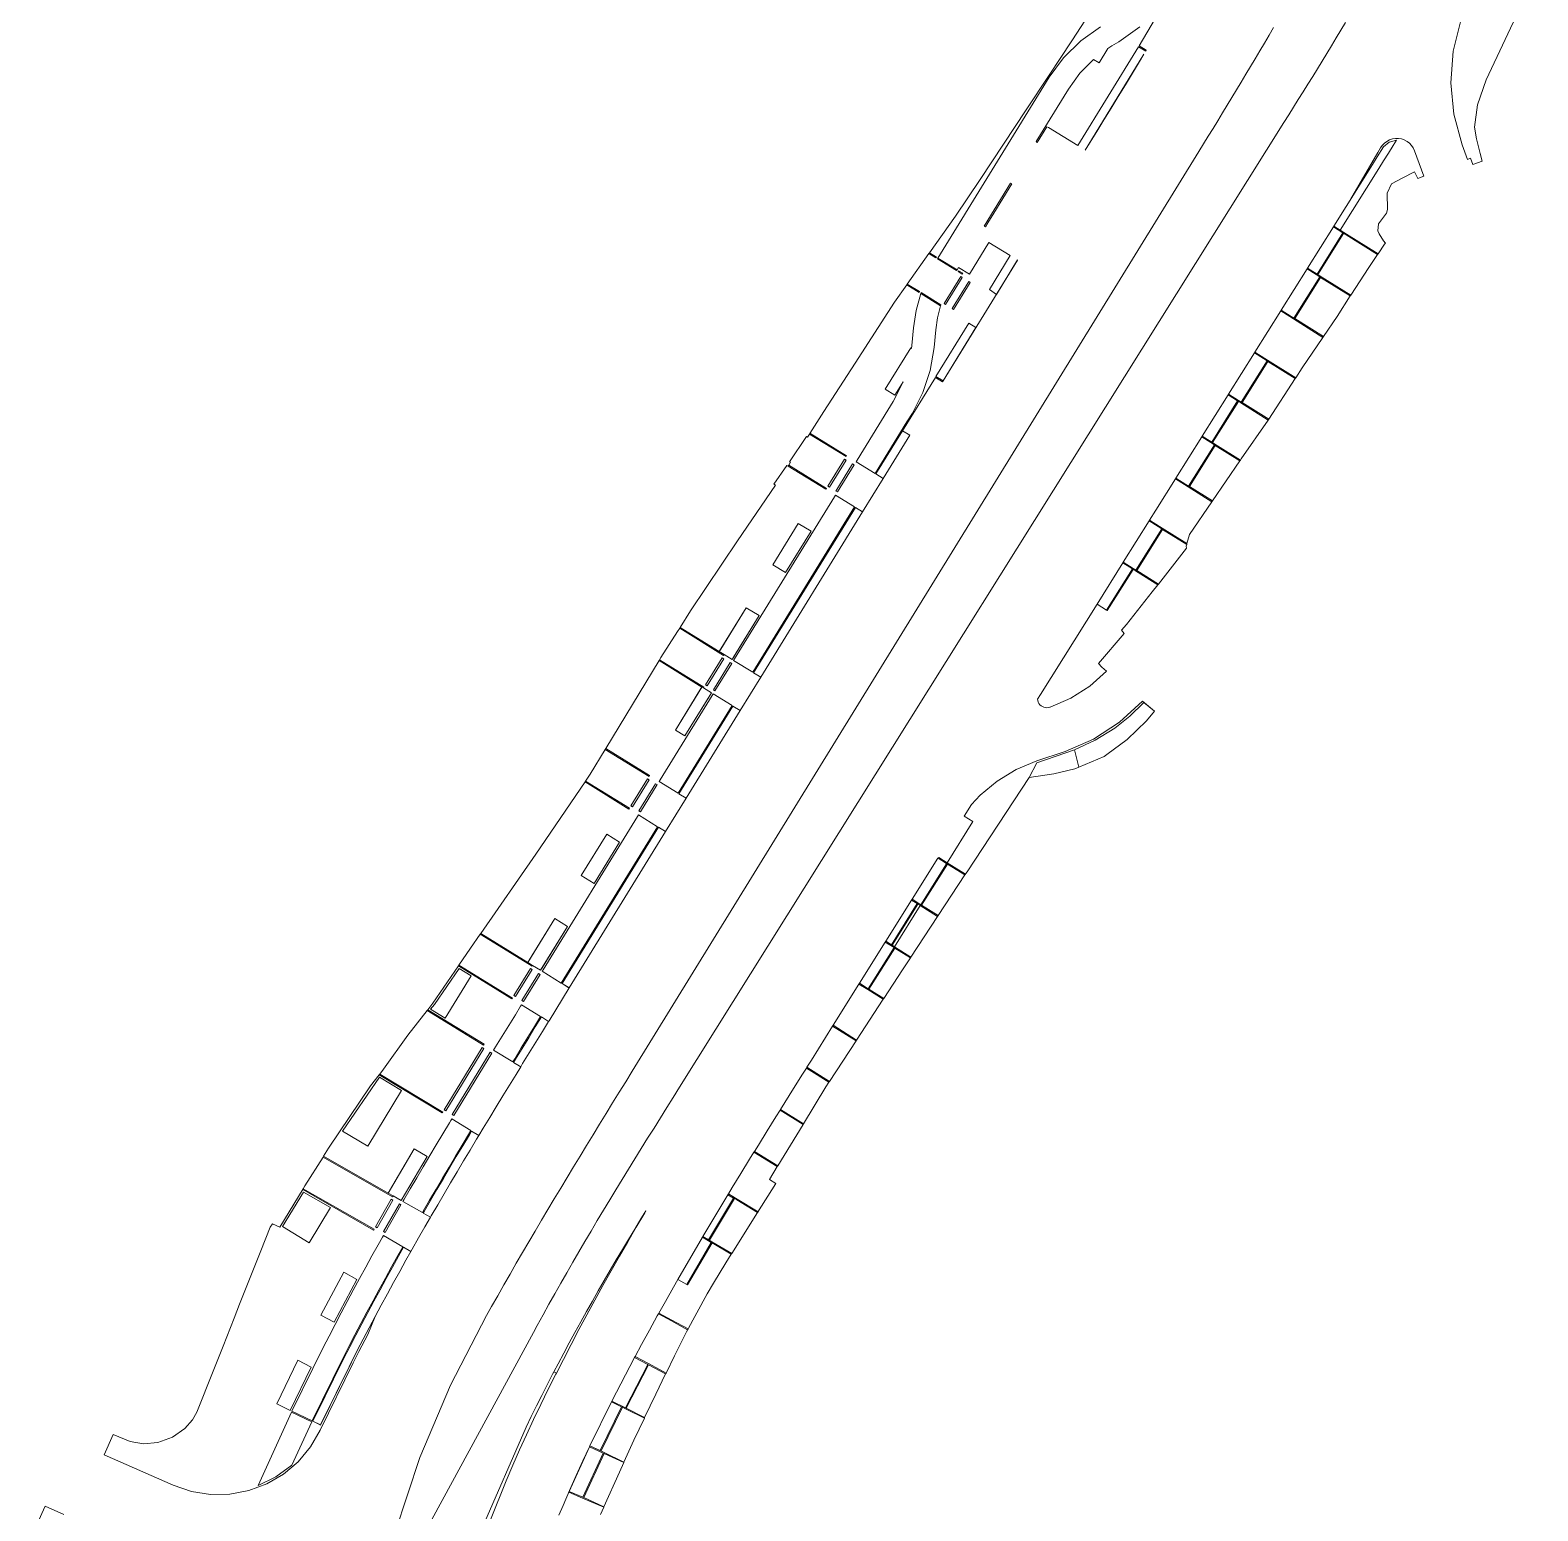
# Model space of a CAD drawing. Header units: metres. Extents: x 105146 to 106170, y 111783 to 118163.
# Drawn here: x 105687.8 to 105849, y 114099.9 to 114258.2 of the extents above; entities that cross this region are included whole.
import ezdxf

# ---------------------------------------------------------------- set-up
doc = ezdxf.new("R2010")
doc.units = ezdxf.units.M
doc.layers.add('20-EP-ZONA-DURA', color=253, linetype='CONTINUOUS', lineweight=13)
doc.layers.add('20-EP-ZONA-VERDE', color=84, linetype='CONTINUOUS', lineweight=13)

msp = doc.modelspace()

# ---------------------------------------------------------------- linework, layer by layer
at = {"layer": '20-EP-ZONA-DURA'}
for points in [[(105848.9973, 114264.6531), (105843.4669, 114252.9019), (105842.5321, 114250.2085), (105842.2127, 114247.8387), (105842.4273, 114246.5671), (105842.8241, 114245.0247), (105843.0341, 114244.2079), (105842.0331, 114243.8457), (105841.7869, 114244.5127), (105841.4613, 114244.3874), (105840.8935, 114245.9567), (105840.0164, 114249.2195), (105839.7011, 114252.5835), (105839.9565, 114255.9525), (105840.7753, 114259.2304)], [(105809.4063, 114261.7001), (105806.3671, 114256.5311), (105807.1318, 114256.0564), (105807.0677, 114255.9505), (105806.3147, 114256.4361), (105799.8174, 114245.8578), (105796.6934, 114247.781), (105796.5166, 114247.8754), (105795.4839, 114246.1979), (105795.3427, 114246.2849), (105798.8049, 114251.9083), (105800.0254, 114253.5912), (105801.4849, 114255.0716), (105802.1065, 114254.6913), (105803.0392, 114256.2451), (105803.4605, 114256.5093), (105804.1825, 114256.9421), (105806.4311, 114258.5671)], [(105802.2265, 114258.5677), (105800.1239, 114257.0671), (105798.2866, 114255.2514), (105796.7613, 114253.1667), (105784.8583, 114233.8337), (105784.8641, 114233.8305), (105784.8061, 114233.7487), (105786.8499, 114232.4905), (105786.9023, 114232.5757), (105787.0592, 114232.8306), (105788.2243, 114232.1129), (105790.3072, 114235.4942), (105792.5931, 114234.0958), (105790.3613, 114230.4621), (105791.1029, 114229.9511), (105793.3604, 114233.6264), (105793.3781, 114233.6156), (105785.4151, 114220.688), (105785.4151, 114220.688), (105788.9261, 114226.3971), (105788.1579, 114226.8659), (105784.6487, 114221.1574), (105785.4151, 114220.688), (105785.3608, 114220.6), (105784.6011, 114221.069), (105781.0858, 114215.3696), (105781.0831, 114215.3713), (105778.2323, 114210.7433), (105778.9987, 114210.2711), (105776.7959, 114206.6951), (105776.0295, 114207.1671), (105765.1441, 114189.4951), (105765.9103, 114189.0231), (105763.7077, 114185.4471), (105762.9413, 114185.9191), (105757.1725, 114176.5535), (105757.9387, 114176.0815), (105755.7359, 114172.5055), (105754.9697, 114172.9775), (105748.6135, 114162.6584), (105747.0115, 114160.0576), (105744.6725, 114156.2897), (105744.6852, 114156.2809), (105744.6707, 114156.2575), (105745.1268, 114155.9765), (105745.4139, 114155.7787), (105745.4233, 114155.7939), (105745.4369, 114155.7855), (105743.2808, 114152.2852), (105743.2341, 114152.2095), (105742.4679, 114152.6815), (105741.8089, 114151.6117), (105741.1029, 114150.4649), (105740.3967, 114149.3171), (105739.6903, 114148.1675), (105739.4811, 114147.8265), (105740.2473, 114147.3545), (105739.7516, 114146.5467), (105739.0479, 114145.3977), (105738.3434, 114144.2447), (105737.6397, 114143.0899), (105736.9371, 114141.933), (105736.2355, 114140.7746), (105735.7717, 114140.0055), (105735.0053, 114140.4775), (105734.7643, 114140.0777), (105734.0649, 114138.9131), (105733.3671, 114137.7461), (105732.6715, 114136.5763), (105731.9779, 114135.4039), (105731.2867, 114134.2287), (105730.5981, 114133.0505), (105729.9121, 114131.8691), (105729.8195, 114131.7085), (105730.6011, 114131.2619), (105730.0097, 114130.2365), (105729.3316, 114129.0513), (105728.6568, 114127.8629), (105728.5175, 114127.6151), (105727.7359, 114128.0617), (105727.2009, 114127.1111), (105726.5321, 114125.9129), (105725.8675, 114124.7111), (105725.2071, 114123.5053), (105724.5513, 114122.2957), (105723.9003, 114121.0821), (105723.2543, 114119.8643), (105722.6135, 114118.6425), (105721.9781, 114117.4165), (105721.3529, 114116.1947), (105721.1529, 114115.7995), (105721.1301, 114115.8111), (105719.8926, 114113.2772), (105719.0461, 114111.5438), (105718.0359, 114109.4753), (105718.052, 114109.4669), (105718.0427, 114109.4472), (105718.5818, 114109.1916), (105718.8577, 114109.0483), (105721.8992, 114115.281), (105721.9915, 114115.461), (105721.9967, 114115.4583), (105722.1547, 114115.7857), (105722.7783, 114117.0043), (105723.4115, 114118.2265), (105724.0503, 114119.4445), (105724.6849, 114120.6409), (105723.9093, 114118.7448), (105723.5889, 114118.1341), (105722.9561, 114116.9129), (105722.3329, 114115.6949), (105718.8051, 114108.4853), (105717.7718, 114106.7038), (105716.4491, 114105.1253), (105714.876, 114103.7962), (105713.0988, 114102.7556), (105711.1698, 114102.0342), (105709.1459, 114101.6533), (105707.0867, 114101.6241), (105705.0528, 114101.9474), (105703.1041, 114102.6137), (105695.7255, 114105.8679), (105696.6819, 114108.0365), (105698.5089, 114107.2815), (105699.9375, 114107.0487), (105701.4401, 114107.1903), (105703.0161, 114107.7391), (105704.3541, 114108.6877), (105705.1553, 114109.5907), (105705.6291, 114110.4115), (105707.3707, 114114.7905), (105708.4277, 114117.4835), (105709.5997, 114120.4779), (105710.1853, 114121.9737), (105712.4653, 114127.6923), (105713.4777, 114130.2083), (105713.6985, 114130.5749), (105714.4931, 114130.2109), (105716.9953, 114134.3136), (105716.9457, 114134.2267), (105724.5245, 114129.8967), (105724.5741, 114129.9835), (105716.9953, 114134.3136), (105717.1805, 114134.6171), (105719.1205, 114137.7065), (105726.5583, 114133.4565), (105726.6081, 114133.5433), (105727.4763, 114133.0473), (105730.2381, 114137.7659), (105728.8653, 114138.5877), (105726.2367, 114134.1011), (105726.2394, 114134.0995), (105726.0879, 114133.8405), (105719.1736, 114137.791), (105719.7119, 114138.6483), (105724.1807, 114145.3123), (105725.1155, 114146.5045), (105731.8553, 114142.4177), (105731.9071, 114142.5033), (105725.1771, 114146.5829), (105725.5713, 114147.0857), (105728.1809, 114150.7419), (105730.253, 114153.3682), (105736.2787, 114149.6815), (105736.3309, 114149.7669), (105730.3154, 114153.4473), (105730.8683, 114154.1481), (105733.5957, 114158.1465), (105739.3175, 114154.6219), (105739.3701, 114154.7071), (105733.6521, 114158.2293), (105734.8781, 114160.0267), (105735.921, 114161.5297), (105741.4679, 114158.1129), (105741.5203, 114158.1981), (105742.3719, 114157.6737), (105742.5292, 114157.929), (105745.2563, 114162.3565), (105743.8939, 114163.1957), (105741.1671, 114158.7679), (105741.0099, 114158.5125), (105735.9781, 114161.6119), (105741.8685, 114170.1011), (105747.1269, 114177.8083), (105751.8193, 114174.9181), (105751.8719, 114175.0031), (105747.1833, 114177.891), (105747.3373, 114178.1167), (105747.6811, 114178.6323), (105749.2899, 114181.2915), (105753.9697, 114178.4089), (105754.0221, 114178.4941), (105749.3417, 114181.3771), (105755.0357, 114190.7889), (105759.6205, 114187.9647), (105759.5156, 114187.7945), (105756.7887, 114183.3669), (105757.8105, 114182.7375), (105760.5377, 114187.1649), (105760.6425, 114187.3351), (105759.7911, 114187.8597), (105759.8435, 114187.9449), (105755.0874, 114190.8743), (105755.2435, 114191.1323), (105757.0241, 114193.8867), (105757.2475, 114194.2419), (105761.9413, 114191.3505), (105761.9938, 114191.4356), (105762.8453, 114190.9113), (105763.0026, 114191.1667), (105765.7299, 114195.5943), (105764.3675, 114196.4333), (105761.6407, 114192.0055), (105761.4834, 114191.75), (105757.3006, 114194.3264), (105758.4169, 114196.1017), (105763.4155, 114203.6037), (105767.4897, 114209.5529), (105767.3125, 114209.6479), (105768.6887, 114211.6575), (105768.7719, 114211.6129), (105768.8487, 114211.5905), (105772.8793, 114209.1077), (105772.9317, 114209.1927), (105768.901, 114211.6755), (105769.0993, 114211.9975), (105768.9855, 114212.0601), (105770.7947, 114214.7521), (105770.9201, 114214.6905), (105771.1213, 114215.0061), (105775.0295, 114212.5985), (105775.0821, 114212.6837), (105771.175, 114215.0903), (105772.6689, 114217.4333), (105775.9989, 114222.5827), (105780.2123, 114229.1009), (105781.5387, 114230.9727), (105781.5267, 114230.9531), (105782.8405, 114230.1435), (105782.8739, 114230.2407), (105781.5835, 114231.0358), (105783.901, 114234.306), (105784.6353, 114233.8529), (105784.6883, 114233.9387), (105783.959, 114234.3879), (105786.7449, 114238.3191), (105789.3693, 114242.2197), (105791.8679, 114246.0087), (105794.3035, 114249.6883), (105796.7521, 114253.3851), (105799.1823, 114257.0765), (105801.5785, 114260.7383)], [(105744.3292, 114099.3977), (105744.7832, 114100.4605), (105745.4789, 114102.0607), (105746.1846, 114103.6414), (105746.9056, 114105.2171), (105747.6093, 114106.7191), (105745.4311, 114101.9459), (105745.3921, 114101.8537), (105746.8653, 114101.2317), (105749.144, 114100.2697), (105748.7981, 114099.4921)], [(105687.8027, 114096.8191), (105689.3683, 114100.2969), (105689.3934, 114100.3543), (105691.3943, 114099.4715)]]:
    msp.add_lwpolyline(points, dxfattribs=at)
for points in [[(105801.0696, 114246.1024), (105800.616, 114245.3661), (105800.5835, 114245.3861), (105806.8777, 114255.6334), (105806.4105, 114254.8537), (105805.6578, 114253.605), (105804.9008, 114252.356), (105804.14, 114251.1069), (105803.3761, 114249.8569), (105802.6095, 114248.6063), (105801.8414, 114247.3565), (105801.0696, 114246.1024)], [(105835.8101, 114245.3105), (105836.794, 114242.5913), (105836.1517, 114242.3441), (105835.8181, 114243.0473), (105834.5081, 114242.3811), (105833.3661, 114241.7601), (105832.8811, 114240.7591), (105832.9371, 114239.0281), (105832.8101, 114238.6271), (105831.9601, 114237.5021), (105831.8929, 114236.7463), (105832.0299, 114236.4167), (105832.4961, 114235.6871), (105832.6999, 114235.4357), (105832.6177, 114235.3183), (105831.9115, 114234.2885), (105828.5421, 114236.3989), (105827.8637, 114236.8239), (105831.9919, 114243.4145), (105832.5059, 114244.2349), (105833.0203, 114245.0569), (105833.5353, 114245.8807), (105833.8775, 114246.4287), (105833.1097, 114246.232), (105832.4973, 114245.7289), (105831.8279, 114244.6595), (105831.3141, 114243.8391), (105828.9618, 114240.0839), (105831.8831, 114245.1251), (105832.1843, 114245.6067), (105832.3661, 114245.8772), (105832.5895, 114246.1146), (105832.8484, 114246.3125), (105833.1361, 114246.4657), (105833.4448, 114246.5702), (105833.7664, 114246.6232), (105834.0923, 114246.6232), (105834.4139, 114246.5703), (105834.7227, 114246.4658), (105835.0104, 114246.3126), (105835.2693, 114246.1147), (105835.4927, 114245.8774), (105835.6746, 114245.6069), (105835.8101, 114245.3105)], [(105790.1846, 114237.5904), (105789.9267, 114237.1714), (105789.7854, 114237.2585), (105792.6165, 114241.8569), (105792.7578, 114241.7699), (105790.8295, 114238.6379), (105790.1846, 114237.5904)], [(105830.9125, 114232.8317), (105828.9963, 114229.8606), (105825.7283, 114231.9077), (105825.4745, 114232.0667), (105828.2349, 114236.4735), (105828.4891, 114236.3143), (105831.8548, 114234.2059), (105830.9125, 114232.8317)], [(105787.5031, 114232.2047), (105787.0721, 114232.4701), (105787.0197, 114232.3849), (105787.4507, 114232.1195), (105787.5031, 114232.2047)], [(105785.5101, 114228.9693), (105785.6805, 114228.8643), (105787.4637, 114231.7593), (105787.2933, 114231.8641), (105785.5101, 114228.9693)], [(105788.1447, 114231.3397), (105786.3617, 114228.4447), (105786.5319, 114228.3399), (105788.3151, 114231.2347), (105788.1447, 114231.3397)], [(105827.5295, 114227.5863), (105826.0761, 114225.4359), (105822.9991, 114227.3633), (105825.7595, 114231.7701), (105828.942, 114229.7765), (105827.5295, 114227.5863)], [(105785.1235, 114228.7369), (105785.1529, 114228.8369), (105783.0483, 114230.1333), (105783.0155, 114230.0361), (105782.524, 114228.2275), (105782.2447, 114226.3743), (105782.0707, 114224.4807), (105782.0393, 114224.1778), (105781.9579, 114224.2279), (105779.2307, 114219.8005), (105780.2525, 114219.1709), (105781.1331, 114220.6006), (105780.0783, 114218.5069), (105779.5039, 114217.5743), (105776.2087, 114212.2247), (105776.1037, 114212.0543), (105778.1473, 114210.7957), (105781.5473, 114216.3157), (105782.1219, 114217.2483), (105783.2585, 114219.4565), (105784.0442, 114221.8125), (105784.4605, 114224.2609), (105784.6347, 114226.1545), (105784.8175, 114227.4573), (105785.1235, 114228.7369)], [(105823.8163, 114222.0921), (105823.1225, 114221.0321), (105820.1013, 114222.9245), (105818.7455, 114223.7737), (105821.5057, 114228.1805), (105822.8613, 114227.3315), (105826.0201, 114225.3529), (105823.8163, 114222.0921)], [(105823.0677, 114220.9483), (105820.2194, 114216.5967), (105817.3724, 114218.38), (105820.1327, 114222.7869), (105823.0677, 114220.9483)], [(105817.2895, 114212.3561), (105817.2041, 114212.2315), (105814.4745, 114213.9413), (105814.2203, 114214.1005), (105816.9807, 114218.5073), (105817.2349, 114218.3481), (105820.1636, 114216.5136), (105817.2895, 114212.3561)], [(105817.1476, 114212.1489), (105814.2061, 114207.8553), (105811.7455, 114209.3968), (105814.5057, 114213.8037), (105817.1476, 114212.1489)], [(105773.2593, 114209.3433), (105775.0425, 114212.2383), (105774.8723, 114212.3431), (105773.0891, 114209.4483), (105773.2593, 114209.3433)], [(105775.8939, 114211.7137), (105775.7237, 114211.8187), (105773.9405, 114208.9239), (105774.1107, 114208.8189), (105775.8939, 114211.7137)], [(105811.7481, 114204.2673), (105811.4824, 114203.3077), (105808.8475, 114204.9579), (105807.4917, 114205.8073), (105808.1713, 114206.8924), (105810.2521, 114210.2143), (105811.6079, 114209.3649), (105814.1496, 114207.7728), (105811.7481, 114204.2673)], [(105773.7961, 114208.3081), (105763.1205, 114190.9767), (105763.0155, 114190.8063), (105765.0591, 114189.5477), (105775.9445, 114207.2195), (105773.9009, 114208.4783), (105773.7961, 114208.3081)], [(105771.2889, 114204.6191), (105769.9267, 114205.4585), (105767.1999, 114201.0307), (105768.5619, 114200.1921), (105771.2889, 114204.6191)], [(105811.4385, 114202.8241), (105808.4224, 114198.9706), (105806.1186, 114200.4136), (105808.8789, 114204.8205), (105811.4546, 114203.2071), (105811.4047, 114203.0271), (105811.4385, 114202.8241)], [(105807.7627, 114198.1277), (105805.0051, 114194.6421), (105804.4993, 114194.0549), (105804.7729, 114193.6829), (105802.0371, 114190.4623), (105802.3679, 114190.0691), (105802.8675, 114189.6524), (105801.0832, 114188.0518), (105799.0628, 114186.7621), (105796.8599, 114185.8173), (105796.8171, 114185.8029), (105796.6574, 114185.7636), (105796.4934, 114185.7511), (105796.3296, 114185.7656), (105796.1704, 114185.8068), (105796.0201, 114185.8735), (105795.8828, 114185.964), (105795.7621, 114186.0757), (105795.6615, 114186.2057), (105795.5834, 114186.3505), (105795.5302, 114186.5061), (105795.5033, 114186.6683), (105795.821, 114187.1756), (105801.8647, 114196.8241), (105802.8818, 114196.187), (105802.9665, 114196.1341), (105805.7267, 114200.541), (105805.9811, 114200.3817), (105808.3604, 114198.8914), (105807.7627, 114198.1277)], [(105760.1711, 114188.0953), (105761.9543, 114190.9903), (105761.7841, 114191.0951), (105760.0009, 114188.2003), (105760.1711, 114188.0953)], [(105762.8057, 114190.4657), (105762.6355, 114190.5707), (105760.8523, 114187.6757), (105761.0225, 114187.5709), (105762.8057, 114190.4657)], [(105760.7079, 114187.0601), (105755.1487, 114178.0349), (105755.0439, 114177.8647), (105757.0873, 114176.6059), (105762.8563, 114185.9717), (105760.8127, 114187.2303), (105760.7079, 114187.0601)], [(105787.7416, 114167.8647), (105787.7947, 114167.9495), (105785.8421, 114169.1723), (105788.6021, 114173.5793), (105787.6703, 114174.1631), (105788.4523, 114175.4117), (105789.3752, 114176.3842), (105789.3772, 114176.3866), (105791.2008, 114177.9067), (105793.2293, 114179.1401), (105795.4179, 114180.0599), (105798.4499, 114181.0767), (105801.4939, 114182.3918), (105804.2745, 114184.1982), (105806.7132, 114186.4451), (105808.0023, 114185.3699), (105806.8607, 114186.3099), (105805.3832, 114184.8584), (105803.7633, 114183.5679), (105801.6821, 114182.2643), (105799.4547, 114181.2315), (105795.4467, 114179.8585), (105794.6003, 114178.2891), (105787.9681, 114168.2089), (105787.7416, 114167.8647)], [(105752.1995, 114175.1537), (105753.9825, 114178.0485), (105753.8123, 114178.1535), (105752.0291, 114175.2585), (105752.1995, 114175.1537)], [(105754.8341, 114177.5241), (105754.6637, 114177.6289), (105752.8807, 114174.7341), (105753.0509, 114174.6291), (105754.8341, 114177.5241)], [(105752.7361, 114174.1183), (105742.6471, 114157.7391), (105742.5421, 114157.5687), (105744.5855, 114156.3099), (105754.8845, 114173.0299), (105752.8411, 114174.2887), (105752.7361, 114174.1183)], [(105750.8155, 114171.3817), (105749.4533, 114172.2209), (105746.7265, 114167.7931), (105748.0885, 114166.9543), (105750.8155, 114171.3817)], [(105787.7416, 114167.8647), (105784.8826, 114163.5193), (105783.1133, 114164.6277), (105785.8653, 114169.0217), (105787.7416, 114167.8647)], [(105784.8277, 114163.4359), (105781.9689, 114159.0907), (105780.2151, 114160.1891), (105782.9755, 114164.5959), (105784.8277, 114163.4359)], [(105781.0709, 114157.7259), (105779.065, 114154.658), (105777.4865, 114155.6445), (105780.2465, 114160.0515), (105781.914, 114159.0073), (105781.0709, 114157.7259)], [(105732.1841, 114152.5383), (105734.9401, 114157.0835), (105733.6533, 114157.8761), (105731.0295, 114154.0297), (105730.6119, 114153.5003), (105732.1841, 114152.5383)], [(105739.6977, 114154.8577), (105741.4809, 114157.7525), (105741.3105, 114157.8575), (105739.5273, 114154.9625), (105739.6977, 114154.8577)], [(105742.3323, 114157.2281), (105742.1619, 114157.3329), (105740.3787, 114154.4381), (105740.5491, 114154.3333), (105742.3323, 114157.2281)], [(105779.0102, 114154.5743), (105776.1622, 114150.2186), (105773.6555, 114151.7889), (105776.4159, 114156.1957), (105777.3491, 114155.6125), (105779.0102, 114154.5743)], [(105739.6801, 114152.9223), (105738.9737, 114151.7749), (105738.2667, 114150.6259), (105737.5595, 114149.4751), (105737.4595, 114149.3121), (105737.3527, 114149.1375), (105739.3959, 114147.8789), (105739.6051, 114148.2199), (105740.3115, 114149.3693), (105741.0177, 114150.5173), (105741.7237, 114151.6641), (105742.3827, 114152.7339), (105740.3393, 114153.9927), (105740.2345, 114153.8223), (105739.6801, 114152.9223)], [(105776.1075, 114150.135), (105773.2612, 114145.782), (105770.8421, 114147.2973), (105771.3312, 114148.0783), (105773.6025, 114151.7041), (105776.1075, 114150.135)], [(105732.2337, 114142.6561), (105736.2927, 114149.3213), (105736.1229, 114149.4269), (105732.0627, 114142.7599), (105732.2337, 114142.6561)], [(105737.1459, 114148.7995), (105736.9753, 114148.9037), (105732.9179, 114142.2413), (105733.0887, 114142.1377), (105737.1459, 114148.7995)], [(105772.8837, 114145.2047), (105770.4825, 114141.2713), (105768.0323, 114142.8035), (105768.486, 114143.5312), (105769.4325, 114145.0457), (105770.381, 114146.5614), (105770.7891, 114147.2125), (105773.2077, 114145.7001), (105772.8837, 114145.2047)], [(105723.8993, 114138.8747), (105727.5051, 114144.8215), (105725.1651, 114146.2405), (105721.1999, 114140.4623), (105723.8993, 114138.8747)], [(105770.4355, 114141.1943), (105767.7323, 114136.7665), (105765.2373, 114138.3005), (105765.6606, 114138.9866), (105766.5984, 114140.5003), (105767.5399, 114142.0142), (105767.9795, 114142.7185), (105770.4355, 114141.1943)], [(105731.2199, 114139.0265), (105730.5213, 114137.8517), (105729.8245, 114136.6741), (105729.1301, 114135.4931), (105728.4379, 114134.3089), (105727.7489, 114133.1218), (105727.6499, 114132.9481), (105729.7327, 114131.7581), (105729.8257, 114131.9193), (105730.5117, 114133.1007), (105731.2005, 114134.2793), (105731.8917, 114135.4547), (105732.5855, 114136.6273), (105733.2813, 114137.7973), (105733.9791, 114138.9645), (105734.6785, 114140.1293), (105734.9203, 114140.5299), (105732.8771, 114141.7885), (105732.7777, 114141.6245), (105732.6223, 114141.3669), (105731.9203, 114140.1981), (105731.2199, 114139.0265)], [(105765.5775, 114131.7763), (105765.6289, 114131.8621), (105763.4031, 114133.1969), (105762.4593, 114133.7629), (105762.8728, 114134.444), (105763.7973, 114135.9587), (105764.7266, 114137.4727), (105765.1851, 114138.2153), (105767.6833, 114136.6861), (105766.8345, 114135.2957), (105767.5263, 114134.8625), (105765.5775, 114131.7763)], [(105717.6349, 114128.5399), (105719.9127, 114132.3013), (105717.0129, 114133.9581), (105714.7683, 114130.2781), (105717.6349, 114128.5399)], [(105724.8965, 114130.1447), (105726.5833, 114133.0969), (105726.4095, 114133.1961), (105724.7229, 114130.2439), (105724.8965, 114130.1447)], [(105727.4515, 114132.6007), (105727.2779, 114132.6999), (105725.5911, 114129.7479), (105725.7649, 114129.6487), (105727.4515, 114132.6007)], [(105765.5775, 114131.7763), (105762.8164, 114127.4039), (105760.6773, 114128.6517), (105759.7271, 114129.206), (105760.3344, 114128.8572), (105760.4201, 114128.8059), (105763.0943, 114133.2655), (105763.3517, 114133.1111), (105765.5775, 114131.7763)], [(105744.811, 114116.0677), (105744.0649, 114114.6023), (105743.7991, 114114.7413), (105744.2488, 114115.6004), (105744.8439, 114116.721), (105745.4458, 114117.8388), (105746.0543, 114118.9543), (105746.669, 114120.0672), (105747.2895, 114121.178), (105747.9158, 114122.2861), (105748.5474, 114123.3923), (105749.1846, 114124.4971), (105749.8266, 114125.5996), (105750.473, 114126.7003), (105751.1238, 114127.7997), (105751.7789, 114128.8977), (105752.4378, 114129.9943), (105753.1002, 114131.0898), (105753.6338, 114131.9672), (105753.5048, 114131.7493), (105752.598, 114130.2025), (105751.6981, 114128.6517), (105750.8054, 114127.0964), (105749.9211, 114125.5367), (105749.0449, 114123.9719), (105748.1779, 114122.4021), (105747.3203, 114120.827), (105746.4731, 114119.2464), (105745.6365, 114117.66), (105744.811, 114116.0677)], [(105725.4671, 114129.1277), (105725.0201, 114128.3337), (105724.3467, 114127.1271), (105723.6773, 114125.9163), (105723.0119, 114124.7015), (105722.3509, 114123.4823), (105721.6945, 114122.2589), (105721.0431, 114121.0309), (105720.3967, 114119.7983), (105719.7555, 114118.5609), (105719.1259, 114117.3307), (105715.7831, 114110.5169), (105715.7817, 114110.5143), (105717.9515, 114109.4885), (105721.2639, 114116.2401), (105721.8893, 114117.4623), (105722.5249, 114118.6887), (105723.1659, 114119.9111), (105723.8121, 114121.1291), (105724.4633, 114122.3431), (105725.1193, 114123.5531), (105725.7799, 114124.7593), (105726.4447, 114125.9615), (105727.1137, 114127.1601), (105727.6491, 114128.1113), (105725.5663, 114129.3013), (105725.4671, 114129.1277)], [(105760.8711, 114124.2061), (105760.1831, 114123.0711), (105757.9921, 114119.0201), (105756.6771, 114116.4465), (105755.7888, 114114.6094), (105753.8987, 114115.6371), (105752.4787, 114116.3733), (105753.1713, 114117.6663), (105754.0087, 114119.2043), (105754.8567, 114120.7399), (105754.9689, 114120.9381), (105756.3729, 114120.1723), (105758.1001, 114119.2303), (105758.1479, 114119.3181), (105756.4207, 114120.2601), (105755.0169, 114121.0259), (105755.7146, 114122.2721), (105756.5817, 114123.8012), (105757.0501, 114124.6153), (105758.0065, 114124.0738), (105758.0927, 114124.0235), (105760.7129, 114128.5151), (105762.763, 114127.3193), (105762.1731, 114126.3851), (105760.8711, 114124.2061)], [(105722.7295, 114124.6021), (105721.3311, 114125.3771), (105718.8847, 114120.7885), (105720.2957, 114120.0363), (105722.7295, 114124.6021)], [(105717.8557, 114115.2521), (105716.4313, 114115.9781), (105714.1633, 114111.2987), (105715.6017, 114110.6015), (105717.8557, 114115.2521)], [(105754.6979, 114112.3535), (105753.4957, 114109.8357), (105751.5282, 114110.8578), (105753.9251, 114115.4725), (105755.7483, 114114.5257), (105754.6979, 114112.3535)], [(105717.9089, 114109.3981), (105715.7391, 114110.4239), (105712.1887, 114102.5821), (105714.0789, 114103.5118), (105715.7737, 114104.7627), (105717.9089, 114109.3981)], [(105752.3473, 114107.4303), (105751.2879, 114105.0765), (105749.1077, 114106.1441), (105747.6517, 114106.8097), (105748.7484, 114106.3203), (105748.8381, 114106.2763), (105751.1261, 114110.9458), (105751.3955, 114110.8139), (105753.476, 114109.7943), (105752.3473, 114107.4303)], [(105750.8037, 114104.0007), (105749.1552, 114100.2949), (105746.9947, 114101.2825), (105749.1567, 114106.0119), (105751.2733, 114105.0441), (105750.8037, 114104.0007)]]:
    msp.add_lwpolyline(points, close=True, dxfattribs=at)
at = {"layer": '20-EP-ZONA-VERDE'}
for points in [[(105726.8269, 114097.6001), (105729.4706, 114105.5647), (105732.7356, 114113.2953), (105736.6015, 114120.7437), (105737.1373, 114121.7049), (105737.7909, 114122.8671), (105738.4487, 114124.0271), (105739.1105, 114125.1847), (105739.7763, 114126.3403), (105740.4455, 114127.4939), (105741.1181, 114128.6453), (105741.7939, 114129.7951), (105742.4727, 114130.9431), (105743.1543, 114132.0895), (105743.8385, 114133.2345), (105744.5251, 114134.3781), (105745.2137, 114135.5203), (105745.9045, 114136.6615), (105746.5969, 114137.8015), (105747.2911, 114138.9407), (105747.9865, 114140.0789), (105748.6831, 114141.2165), (105749.3807, 114142.3537), (105750.0793, 114143.4903), (105750.7783, 114144.6265), (105751.4779, 114145.7627), (105752.1775, 114146.8987), (105812.7449, 114245.2267), (105813.2525, 114246.0507), (105813.7599, 114246.8749), (105814.2669, 114247.6993), (105814.7735, 114248.5241), (105815.2793, 114249.3493), (105815.7843, 114250.1751), (105816.2881, 114251.0017), (105816.7909, 114251.8289), (105817.2921, 114252.6571), (105817.7919, 114253.4863), (105818.2899, 114254.3167), (105818.7859, 114255.1481), (105819.2797, 114255.9811), (105819.7713, 114256.8153), (105820.2603, 114257.6511), (105820.7467, 114258.4885)], [(105828.4457, 114259.0251), (105827.9491, 114258.1953), (105827.4499, 114257.3669), (105826.9483, 114256.5401), (105826.4445, 114255.7143), (105825.9387, 114254.8897), (105825.4313, 114254.0663), (105824.9223, 114253.2435), (105824.4119, 114252.4217), (105823.9005, 114251.6003), (105823.3883, 114250.7797), (105822.8753, 114249.9591), (105822.3619, 114249.1389), (105821.8481, 114248.3187), (105757.2437, 114145.1791), (105756.5587, 114144.0855), (105755.8741, 114142.9917), (105755.1899, 114141.8977), (105754.5063, 114140.8029), (105753.8239, 114139.7077), (105753.1429, 114138.6115), (105752.4633, 114137.5143), (105751.7855, 114136.4159), (105751.1097, 114135.3161), (105750.4363, 114134.2149), (105749.7655, 114133.1121), (105749.0975, 114132.0075), (105748.4327, 114130.9009), (105747.7713, 114129.7923), (105747.1135, 114128.6813), (105746.4597, 114127.5681), (105745.8103, 114126.4523), (105745.1651, 114125.3339), (105744.5249, 114124.2127), (105743.8895, 114123.0885), (105743.2597, 114121.9613), (105742.6353, 114120.8309), (105742.0169, 114119.6971), (105741.6189, 114118.9579), (105729.8449, 114097.2941)], [(105736.1775, 114098.1345), (105740.8337, 114108.8105), (105741.3851, 114109.9549), (105741.9421, 114111.0899), (105742.5071, 114112.2221), (105743.0801, 114113.3511), (105743.6607, 114114.4771), (105743.7991, 114114.7413), (105744.0649, 114114.6023), (105744.0649, 114114.6023), (105743.9971, 114114.4693), (105743.1957, 114112.8647), (105742.4073, 114111.2535), (105741.6321, 114109.6357), (105740.8711, 114108.0113), (105740.1247, 114106.3801), (105739.3933, 114104.7419), (105738.6781, 114103.0971), (105735.4052, 114094.923)]]:
    msp.add_lwpolyline(points, dxfattribs=at)
for points in [[(105833.5353, 114245.8807), (105833.0203, 114245.0569), (105832.5059, 114244.2349), (105831.9919, 114243.4145), (105827.8637, 114236.8239), (105827.1857, 114237.2485), (105831.3141, 114243.8391), (105831.8279, 114244.6595), (105832.4973, 114245.7289), (105833.1098, 114246.232), (105833.8775, 114246.4287), (105833.5353, 114245.8807)], [(105828.1501, 114236.5265), (105825.3899, 114232.1196), (105824.3723, 114232.7569), (105827.1327, 114237.1639), (105828.1501, 114236.5265)], [(105827.8637, 114236.8239), (105828.5421, 114236.3989), (105831.9115, 114234.2885), (105831.8583, 114234.2037), (105828.4891, 114236.3143), (105828.2349, 114236.4735), (105828.1501, 114236.5265), (105827.1327, 114237.1639), (105827.1857, 114237.2485), (105827.8637, 114236.8239)], [(105828.2349, 114236.4735), (105825.4745, 114232.0667), (105825.3899, 114232.1196), (105828.1501, 114236.5265), (105828.2349, 114236.4735)], [(105784.6883, 114233.9387), (105784.6353, 114233.8529), (105783.9009, 114234.3061), (105783.9589, 114234.3879), (105784.6883, 114233.9387)], [(105786.9023, 114232.5757), (105786.8499, 114232.4905), (105784.8061, 114233.7487), (105784.8641, 114233.8305), (105786.9023, 114232.5757)], [(105787.5031, 114232.2047), (105787.4507, 114232.1195), (105787.0197, 114232.3849), (105787.0721, 114232.4701), (105787.5031, 114232.2047)], [(105825.675, 114231.823), (105822.9146, 114227.4163), (105821.5589, 114228.2653), (105824.3193, 114232.6723), (105825.675, 114231.823)], [(105825.3899, 114232.1196), (105825.4745, 114232.0667), (105825.7283, 114231.9077), (105828.9951, 114229.8613), (105828.9421, 114229.7765), (105825.7595, 114231.7701), (105825.675, 114231.823), (105824.3193, 114232.6723), (105824.3723, 114232.7569), (105825.3899, 114232.1196)], [(105782.8739, 114230.2407), (105782.8405, 114230.1435), (105781.5267, 114230.9531), (105781.5793, 114231.0383), (105782.8739, 114230.2407)], [(105787.4637, 114231.7593), (105785.6805, 114228.8643), (105785.5101, 114228.9693), (105787.2933, 114231.8641), (105787.4637, 114231.7593)], [(105788.3151, 114231.2347), (105786.5319, 114228.3399), (105786.3617, 114228.4447), (105788.1447, 114231.3397), (105788.3151, 114231.2347)], [(105825.7595, 114231.7701), (105822.9991, 114227.3633), (105822.9146, 114227.4163), (105825.675, 114231.823), (105825.7595, 114231.7701)], [(105785.1529, 114228.8369), (105785.1235, 114228.7369), (105783.0155, 114230.0361), (105783.0483, 114230.1333), (105785.1529, 114228.8369)], [(105822.9146, 114227.4163), (105822.9991, 114227.3633), (105826.0761, 114225.4359), (105826.0201, 114225.3529), (105822.8613, 114227.3315), (105821.5057, 114228.1805), (105821.5589, 114228.2653), (105822.9146, 114227.4163)], [(105820.048, 114222.8398), (105817.2877, 114218.433), (105815.9319, 114219.2821), (105818.6923, 114223.6891), (105820.048, 114222.8398)], [(105820.1327, 114222.7869), (105817.3724, 114218.38), (105817.2877, 114218.433), (105820.048, 114222.8398), (105820.1327, 114222.7869)], [(105820.1013, 114222.9245), (105823.1225, 114221.0321), (105823.0677, 114220.9483), (105820.1327, 114222.7869), (105820.048, 114222.8398), (105818.6923, 114223.6891), (105818.7455, 114223.7737), (105820.1013, 114222.9245)], [(105817.2877, 114218.433), (105817.3724, 114218.38), (105820.2195, 114216.5967), (105820.1637, 114216.5135), (105817.2349, 114218.3481), (105816.9807, 114218.5073), (105816.8959, 114218.5605), (105815.8789, 114219.1975), (105815.9319, 114219.2821), (105817.2877, 114218.433)], [(105816.8959, 114218.5605), (105814.1357, 114214.1534), (105813.1185, 114214.7905), (105815.8789, 114219.1975), (105816.8959, 114218.5605)], [(105816.9807, 114218.5073), (105814.2203, 114214.1005), (105814.1357, 114214.1534), (105816.8959, 114218.5605), (105816.9807, 114218.5073)], [(105775.0821, 114212.6837), (105775.0295, 114212.5985), (105771.1213, 114215.0061), (105771.1737, 114215.0911), (105775.0821, 114212.6837)], [(105781.8533, 114214.8999), (105778.9987, 114210.2711), (105778.2323, 114210.7433), (105781.0831, 114215.3713), (105781.8533, 114214.8999)], [(105814.4212, 114213.8566), (105811.6609, 114209.4498), (105810.3051, 114210.2989), (105813.0655, 114214.7057), (105814.4212, 114213.8566)], [(105814.1357, 114214.1534), (105814.2203, 114214.1005), (105814.4745, 114213.9413), (105817.2041, 114212.2315), (105817.1475, 114212.1489), (105814.5057, 114213.8037), (105814.4212, 114213.8566), (105813.0655, 114214.7057), (105813.1185, 114214.7905), (105814.1357, 114214.1534)], [(105814.5057, 114213.8037), (105811.7455, 114209.3968), (105811.6609, 114209.4498), (105814.4212, 114213.8566), (105814.5057, 114213.8037)], [(105772.9317, 114209.1927), (105772.8793, 114209.1077), (105768.8487, 114211.5905), (105768.9011, 114211.6755), (105772.9317, 114209.1927)], [(105775.0425, 114212.2383), (105773.2593, 114209.3433), (105773.0891, 114209.4483), (105774.8723, 114212.3431), (105775.0425, 114212.2383)], [(105775.8939, 114211.7137), (105774.1107, 114208.8189), (105773.9405, 114208.9239), (105775.7237, 114211.8187), (105775.8939, 114211.7137)], [(105811.6609, 114209.4498), (105811.7455, 114209.3968), (105814.2061, 114207.8553), (105814.1495, 114207.7729), (105811.6079, 114209.3649), (105810.2521, 114210.2143), (105810.3051, 114210.2989), (105811.6609, 114209.4498)], [(105776.7959, 114206.6951), (105765.9103, 114189.0231), (105765.1441, 114189.4951), (105776.0295, 114207.1671), (105776.7959, 114206.6951)], [(105771.2889, 114204.6191), (105768.5619, 114200.1921), (105767.1999, 114201.0307), (105769.9267, 114205.4585), (105771.2889, 114204.6191)], [(105808.7943, 114204.8734), (105806.0339, 114200.4666), (105804.6781, 114201.3157), (105807.4385, 114205.7227), (105808.7943, 114204.8734)], [(105808.8789, 114204.8205), (105806.1186, 114200.4136), (105806.0339, 114200.4666), (105808.7943, 114204.8734), (105808.8789, 114204.8205)], [(105808.8475, 114204.9579), (105811.4825, 114203.3077), (105811.4545, 114203.2071), (105808.8789, 114204.8205), (105808.7943, 114204.8734), (105807.4385, 114205.7227), (105807.4917, 114205.8073), (105808.8475, 114204.9579)], [(105805.6421, 114200.5939), (105802.8818, 114196.187), (105801.8647, 114196.8241), (105804.6251, 114201.2311), (105805.6421, 114200.5939)], [(105805.7267, 114200.541), (105802.9665, 114196.1341), (105802.8818, 114196.187), (105805.6421, 114200.5939), (105805.7267, 114200.541)], [(105806.0339, 114200.4666), (105806.1186, 114200.4136), (105808.4225, 114198.9705), (105808.3605, 114198.8913), (105805.9811, 114200.3817), (105805.7267, 114200.541), (105805.6421, 114200.5939), (105804.6251, 114201.2311), (105804.6781, 114201.3157), (105806.0339, 114200.4666)], [(105765.7299, 114195.5943), (105762.8453, 114190.9113), (105761.9938, 114191.4356), (105761.4834, 114191.75), (105764.3675, 114196.4333), (105765.7299, 114195.5943)], [(105761.4834, 114191.75), (105761.9938, 114191.4356), (105761.9413, 114191.3505), (105757.2481, 114194.2415), (105757.3005, 114194.3265), (105761.4834, 114191.75)], [(105759.8435, 114187.9449), (105759.7911, 114187.8597), (105759.6205, 114187.9647), (105755.0357, 114190.7889), (105755.0881, 114190.8739), (105759.8435, 114187.9449)], [(105761.9543, 114190.9903), (105760.1711, 114188.0953), (105760.0009, 114188.2003), (105761.7841, 114191.0951), (105761.9543, 114190.9903)], [(105762.8057, 114190.4657), (105761.0225, 114187.5709), (105760.8523, 114187.6757), (105762.6355, 114190.5707), (105762.8057, 114190.4657)], [(105759.7911, 114187.8597), (105760.6425, 114187.3351), (105757.8105, 114182.7375), (105756.7887, 114183.3669), (105759.6205, 114187.9647), (105759.7911, 114187.8597)], [(105763.7077, 114185.4471), (105757.9387, 114176.0815), (105757.1725, 114176.5535), (105762.9413, 114185.9191), (105763.7077, 114185.4471)], [(105808.0023, 114185.3699), (105807.1417, 114184.3379), (105805.1063, 114182.3549), (105802.9089, 114180.7301), (105802.6287, 114180.5477), (105799.9079, 114179.3993), (105799.4547, 114181.2315), (105801.6821, 114182.2643), (105803.7633, 114183.5679), (105805.3832, 114184.8584), (105806.8607, 114186.3099), (105808.0023, 114185.3699)], [(105754.0221, 114178.4941), (105753.9697, 114178.4089), (105749.2899, 114181.2915), (105749.3423, 114181.3767), (105754.0221, 114178.4941)], [(105799.9079, 114179.3993), (105799.5041, 114179.2289), (105797.2535, 114178.6791), (105794.6003, 114178.2891), (105795.4467, 114179.8585), (105799.4547, 114181.2315), (105799.9079, 114179.3993)], [(105751.8719, 114175.0031), (105751.8193, 114174.9181), (105747.1269, 114177.8083), (105747.1793, 114177.8935), (105751.8719, 114175.0031)], [(105753.9825, 114178.0485), (105752.1995, 114175.1537), (105752.0291, 114175.2585), (105753.8123, 114178.1535), (105753.9825, 114178.0485)], [(105754.8341, 114177.5241), (105753.0509, 114174.6291), (105752.8807, 114174.7341), (105754.6637, 114177.6289), (105754.8341, 114177.5241)], [(105755.7359, 114172.5055), (105745.4369, 114155.7855), (105744.6707, 114156.2575), (105754.9697, 114172.9775), (105755.7359, 114172.5055)], [(105750.8155, 114171.3817), (105748.0885, 114166.9543), (105746.7265, 114167.7931), (105749.4533, 114172.2209), (105750.8155, 114171.3817)], [(105784.8968, 114169.6464), (105785.7671, 114169.0823), (105785.7801, 114169.0742), (105783.0288, 114164.6807), (105782.0964, 114165.2646), (105784.8567, 114169.6715), (105784.8968, 114169.6464)], [(105785.8421, 114169.1723), (105787.7947, 114167.9495), (105787.7417, 114167.8647), (105785.8653, 114169.0217), (105785.8735, 114169.0347), (105785.7887, 114169.0879), (105784.8968, 114169.6464), (105784.9497, 114169.7311), (105785.8421, 114169.1723)], [(105785.7887, 114169.0879), (105785.7801, 114169.0742), (105785.7671, 114169.0823), (105784.8968, 114169.6464), (105785.7887, 114169.0879)], [(105785.8653, 114169.0217), (105783.1133, 114164.6277), (105783.0288, 114164.6807), (105785.7801, 114169.0742), (105785.8653, 114169.0217)], [(105785.8735, 114169.0347), (105785.8653, 114169.0217), (105785.7801, 114169.0742), (105785.7887, 114169.0879), (105785.8735, 114169.0347)], [(105782.6365, 114164.8083), (105779.8764, 114160.4013), (105779.2829, 114160.7729), (105782.0433, 114165.1799), (105782.6365, 114164.8083)], [(105782.7212, 114164.7552), (105779.9609, 114160.3483), (105779.8764, 114160.4013), (105782.6365, 114164.8083), (105782.7212, 114164.7552)], [(105783.0288, 114164.6807), (105783.1133, 114164.6277), (105784.8827, 114163.5193), (105784.8277, 114163.4359), (105782.9755, 114164.5959), (105782.7212, 114164.7552), (105782.6365, 114164.8083), (105782.0433, 114165.1799), (105782.0964, 114165.2646), (105783.0288, 114164.6807)], [(105745.2563, 114162.3565), (105742.3719, 114157.6737), (105741.5203, 114158.1981), (105741.0099, 114158.5125), (105743.8939, 114163.1957), (105745.2563, 114162.3565)], [(105741.0099, 114158.5125), (105741.5203, 114158.1981), (105741.4679, 114158.1129), (105735.9209, 114161.5297), (105735.9781, 114161.6119), (105741.0099, 114158.5125)], [(105780.1618, 114160.1046), (105777.4019, 114155.6974), (105776.4691, 114156.2809), (105779.2299, 114160.6883), (105780.1618, 114160.1046)], [(105780.2465, 114160.0515), (105777.4865, 114155.6445), (105777.4019, 114155.6974), (105780.1618, 114160.1046), (105780.2465, 114160.0515)], [(105779.8764, 114160.4013), (105779.9609, 114160.3483), (105780.2151, 114160.1891), (105781.9689, 114159.0907), (105781.9139, 114159.0073), (105780.2465, 114160.0515), (105780.1618, 114160.1046), (105779.2299, 114160.6883), (105779.2829, 114160.7729), (105779.8764, 114160.4013)], [(105739.3701, 114154.7071), (105739.3175, 114154.6219), (105733.5957, 114158.1465), (105733.6521, 114158.2293), (105739.3701, 114154.7071)], [(105734.9401, 114157.0835), (105732.1841, 114152.5383), (105730.6119, 114153.5003), (105731.0295, 114154.0297), (105733.6533, 114157.8761), (105734.9401, 114157.0835)], [(105741.4809, 114157.7525), (105739.6977, 114154.8577), (105739.5273, 114154.9625), (105741.3105, 114157.8575), (105741.4809, 114157.7525)], [(105742.3323, 114157.2281), (105740.5491, 114154.3333), (105740.3787, 114154.4381), (105742.1619, 114157.3329), (105742.3323, 114157.2281)], [(105777.4019, 114155.6974), (105777.4865, 114155.6445), (105779.0649, 114154.6581), (105779.0099, 114154.5745), (105777.3491, 114155.6125), (105776.4159, 114156.1957), (105776.4691, 114156.2809), (105777.4019, 114155.6974)], [(105736.3309, 114149.7669), (105736.2787, 114149.6815), (105730.2529, 114153.3683), (105730.3153, 114153.4473), (105736.3309, 114149.7669)], [(105743.2341, 114152.2095), (105742.5753, 114151.1397), (105741.8695, 114149.9933), (105741.1635, 114148.8459), (105740.4575, 114147.6969), (105740.2473, 114147.3545), (105739.4811, 114147.8265), (105739.6903, 114148.1675), (105740.3967, 114149.3171), (105741.1029, 114150.4649), (105741.8089, 114151.6117), (105742.4679, 114152.6815), (105743.2341, 114152.2095)], [(105776.1621, 114150.2187), (105776.1075, 114150.1351), (105773.6025, 114151.7041), (105773.6555, 114151.7889), (105776.1621, 114150.2187)], [(105736.2927, 114149.3213), (105732.2337, 114142.6561), (105732.0627, 114142.7599), (105736.1229, 114149.4269), (105736.2927, 114149.3213)], [(105737.1459, 114148.7995), (105733.0887, 114142.1377), (105732.9179, 114142.2413), (105736.9753, 114148.9037), (105737.1459, 114148.7995)], [(105773.2611, 114145.7821), (105773.2077, 114145.7001), (105770.7891, 114147.2125), (105770.8421, 114147.2973), (105773.2611, 114145.7821)], [(105727.5051, 114144.8215), (105723.8993, 114138.8747), (105721.1999, 114140.4623), (105725.1651, 114146.2405), (105727.5051, 114144.8215)], [(105731.9071, 114142.5033), (105731.8553, 114142.4177), (105725.1155, 114146.5045), (105725.1771, 114146.5829), (105731.9071, 114142.5033)], [(105770.4825, 114141.2713), (105770.4349, 114141.1947), (105767.9795, 114142.7185), (105768.0323, 114142.8035), (105770.4825, 114141.2713)], [(105735.7717, 114140.0055), (105735.5353, 114139.6135), (105734.8369, 114138.4505), (105734.1401, 114137.2851), (105733.4455, 114136.1171), (105732.7531, 114134.9467), (105732.0631, 114133.7735), (105731.3757, 114132.5975), (105730.6913, 114131.4185), (105730.6011, 114131.2619), (105729.8195, 114131.7085), (105729.9121, 114131.8691), (105730.5981, 114133.0505), (105731.2867, 114134.2287), (105731.9779, 114135.4039), (105732.6715, 114136.5763), (105733.3671, 114137.7461), (105734.0649, 114138.9131), (105734.7643, 114140.0777), (105735.0053, 114140.4775), (105735.7717, 114140.0055)], [(105726.0879, 114133.8405), (105726.6081, 114133.5433), (105726.5583, 114133.4565), (105719.1205, 114137.7065), (105719.1735, 114137.7911), (105726.0879, 114133.8405)], [(105730.2381, 114137.7659), (105727.4763, 114133.0473), (105726.6081, 114133.5433), (105726.0879, 114133.8405), (105728.8653, 114138.5877), (105730.2381, 114137.7659)], [(105767.7313, 114136.7671), (105767.6827, 114136.6865), (105765.1851, 114138.2153), (105765.2373, 114138.3005), (105767.7313, 114136.7671)], [(105719.9127, 114132.3013), (105717.6349, 114128.5399), (105714.7683, 114130.2781), (105717.0129, 114133.9581), (105719.9127, 114132.3013)], [(105724.5741, 114129.9835), (105724.5245, 114129.8967), (105716.9457, 114134.2267), (105716.9955, 114134.3135), (105724.5741, 114129.9835)], [(105726.5833, 114133.0969), (105724.8965, 114130.1447), (105724.7229, 114130.2439), (105726.4095, 114133.1961), (105726.5833, 114133.0969)], [(105727.4515, 114132.6007), (105725.7649, 114129.6487), (105725.5911, 114129.7479), (105727.2779, 114132.6999), (105727.4515, 114132.6007)], [(105763.0085, 114133.3169), (105760.3344, 114128.8572), (105759.7269, 114129.2061), (105762.4079, 114133.6771), (105763.0085, 114133.3169)], [(105763.0943, 114133.2655), (105760.4201, 114128.8059), (105760.3344, 114128.8572), (105763.0085, 114133.3169), (105763.0943, 114133.2655)], [(105763.4031, 114133.1969), (105765.6289, 114131.8621), (105765.5775, 114131.7763), (105763.3517, 114133.1111), (105763.0943, 114133.2655), (105763.0085, 114133.3169), (105762.4079, 114133.6771), (105762.4593, 114133.7629), (105763.4031, 114133.1969)], [(105760.6266, 114128.5654), (105758.0065, 114124.0738), (105757.0501, 114124.6153), (105759.6761, 114129.1199), (105760.6266, 114128.5654)], [(105760.6773, 114128.6517), (105762.8363, 114127.3923), (105762.7859, 114127.3059), (105760.7129, 114128.5151), (105760.6266, 114128.5654), (105759.6761, 114129.1199), (105759.7269, 114129.2061), (105760.6773, 114128.6517)], [(105728.5175, 114127.6151), (105727.9859, 114126.6711), (105727.3189, 114125.4759), (105726.6559, 114124.2771), (105725.9975, 114123.0747), (105725.3435, 114121.8685), (105724.6943, 114120.6585), (105724.0503, 114119.4445), (105723.4115, 114118.2265), (105722.7783, 114117.0043), (105722.1547, 114115.7857), (105718.8559, 114109.0617), (105718.0427, 114109.4472), (105721.3529, 114116.1947), (105721.9781, 114117.4165), (105722.6135, 114118.6425), (105723.2543, 114119.8643), (105723.9003, 114121.0821), (105724.5513, 114122.2957), (105725.2071, 114123.5053), (105725.8675, 114124.7111), (105726.5321, 114125.9129), (105727.2009, 114127.1111), (105727.7359, 114128.0617), (105728.5175, 114127.6151)], [(105760.7129, 114128.5151), (105758.0927, 114124.0235), (105758.0065, 114124.0738), (105760.6266, 114128.5654), (105760.7129, 114128.5151)], [(105722.7295, 114124.6021), (105720.2957, 114120.0363), (105718.8847, 114120.7885), (105721.3311, 114125.3771), (105722.7295, 114124.6021)], [(105756.4207, 114120.2601), (105758.1479, 114119.3181), (105758.1001, 114119.2303), (105756.3729, 114120.1723), (105754.9689, 114120.9381), (105755.0169, 114121.0259), (105756.4207, 114120.2601)], [(105753.8364, 114115.5186), (105751.4398, 114110.9038), (105749.9912, 114111.6134), (105752.4117, 114116.2587), (105753.8364, 114115.5186)], [(105753.8987, 114115.6371), (105755.7945, 114114.6063), (105755.7483, 114114.5257), (105753.9251, 114115.4725), (105753.8364, 114115.5186), (105752.4117, 114116.2587), (105752.4787, 114116.3733), (105753.8987, 114115.6371)], [(105717.8557, 114115.2521), (105715.6017, 114110.6015), (105714.1633, 114111.2987), (105716.4313, 114115.9781), (105717.8557, 114115.2521)], [(105753.9251, 114115.4725), (105751.5282, 114110.8578), (105751.4398, 114110.9038), (105753.8364, 114115.5186), (105753.9251, 114115.4725)], [(105751.0363, 114110.9897), (105748.7484, 114106.3203), (105747.6514, 114106.8098), (105749.9463, 114111.5239), (105751.0363, 114110.9897)], [(105751.4398, 114110.9038), (105751.5282, 114110.8578), (105753.4957, 114109.8357), (105753.4761, 114109.7943), (105751.3955, 114110.8139), (105751.1261, 114110.9458), (105751.0363, 114110.9897), (105749.9463, 114111.5239), (105749.9912, 114111.6134), (105751.4398, 114110.9038)], [(105751.1261, 114110.9458), (105748.8381, 114106.2763), (105748.7484, 114106.3203), (105751.0363, 114110.9897), (105751.1261, 114110.9458)], [(105749.0658, 114106.0533), (105746.904, 114101.324), (105745.4311, 114101.9459), (105747.6093, 114106.7191), (105749.0658, 114106.0533)], [(105749.1077, 114106.1441), (105751.2879, 114105.0765), (105751.2733, 114105.0441), (105749.1567, 114106.0119), (105749.0658, 114106.0533), (105747.6093, 114106.7191), (105747.6514, 114106.8098), (105749.1077, 114106.1441)], [(105749.1567, 114106.0119), (105746.9947, 114101.2825), (105746.904, 114101.324), (105749.0658, 114106.0533), (105749.1567, 114106.0119)], [(105746.904, 114101.324), (105746.9947, 114101.2825), (105749.1553, 114100.2949), (105749.1439, 114100.2697), (105746.8653, 114101.2317), (105745.3921, 114101.8537), (105745.4311, 114101.9459), (105746.904, 114101.324)]]:
    msp.add_lwpolyline(points, close=True, dxfattribs=at)

doc.saveas('drawing.dxf')
